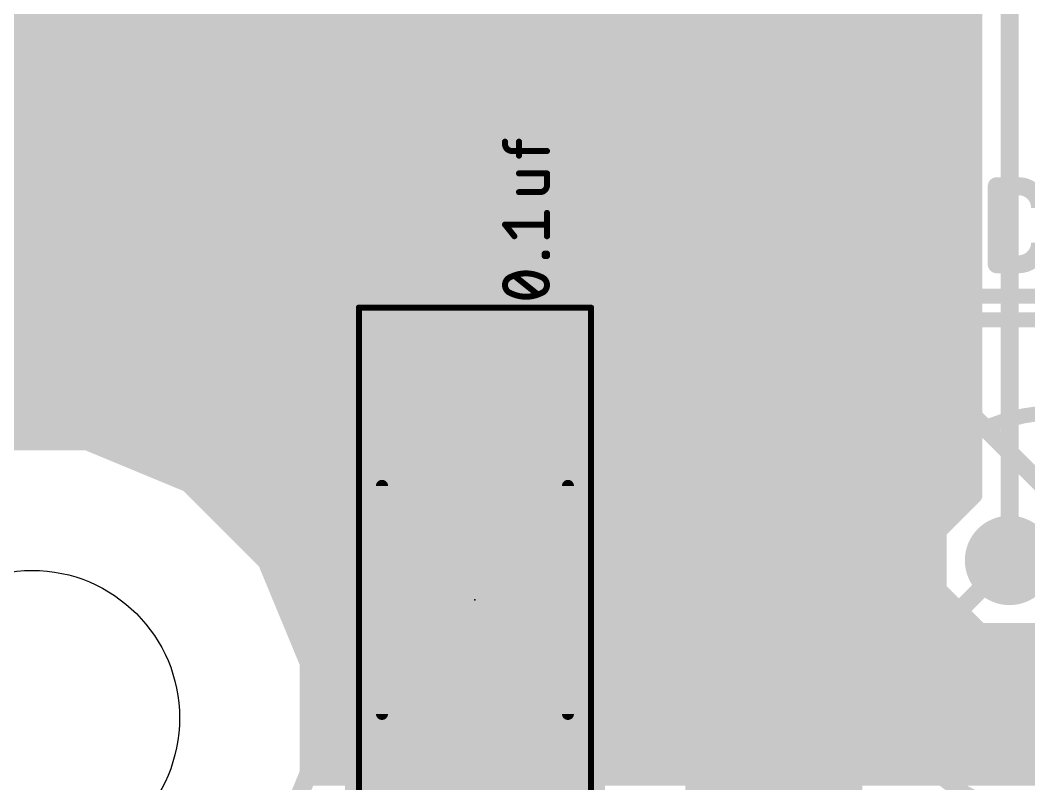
# Model space of a CAD drawing. Extents: x 0 to 29, y 0 to 29.2.
# Drawn here: x 15.4 to 23.94, y 3.44 to 9.91 of the extents above; entities that cross this region are included whole.
import ezdxf

# ---------------------------------------------------------------- set-up
doc = ezdxf.new("R2010")
doc.units = 0
for name, color, linetype in [('1', 12, 'CONTINUOUS'), ('16', 132, 'CONTINUOUS'), ('18', 110, 'CONTINUOUS'), ('20', 31, 'CONTINUOUS'), ('21', 253, 'CONTINUOUS'), ('23', 53, 'CONTINUOUS'), ('25', 253, 'CONTINUOUS'), ('27', 253, 'CONTINUOUS'), ('39', 12, 'CONTINUOUS'), ('51', 253, 'CONTINUOUS')]:
    doc.layers.add(name, color=color, linetype=linetype)

# ---------------------------------------------------------------- blocks, each defined once
blk = doc.blocks.new('RECT')
blk.add_solid([(-0.5, -0.5), (0.5, -0.5), (-0.5, 0.5), (0.5, 0.5)])
blk = doc.blocks.new('ROUNDV')
at = {"const_width": 0.5}
blk.add_lwpolyline([(0, -0.25, 1), (0, 0.25, 1), (0, -0.25)], format="xyb", dxfattribs=at)

msp = doc.modelspace()

# ---------------------------------------------------------------- linework, layer by layer
at = {"layer": '1', "const_width": 0.1524}
for points in [[(23.1648, 15.2139), (23.1648, 6.6795)], [(23.4696, 6.5532), (23.4696, 15.0876)], [(22.4028, 7.1628), (22.4028, 14.9352)], [(10.0584, 9.906), (23.1648, 9.906)], [(10.0584, 9.7536), (23.1648, 9.7536)], [(10.0584, 9.6012), (23.1648, 9.6012)], [(10.0584, 9.4488), (23.1648, 9.4488)], [(10.0584, 9.2964), (23.1648, 9.2964)], [(10.0584, 9.144), (23.1648, 9.144)], [(10.0584, 8.9916), (23.1648, 8.9916)], [(10.0584, 8.8392), (23.1648, 8.8392)], [(10.0584, 8.6868), (23.1648, 8.6868)], [(10.0584, 8.5344), (23.1648, 8.5344)], [(10.0584, 8.382), (23.1648, 8.382)], [(10.0584, 8.2296), (23.1648, 8.2296)], [(10.0584, 8.0772), (23.1648, 8.0772)], [(10.0584, 7.9248), (23.1648, 7.9248)], [(10.0584, 7.7724), (23.1648, 7.7724)], [(10.0584, 7.62), (23.1648, 7.62)], [(18.3065, 7.5302), (18.2225, 7.5077)], [(19.1738, 7.5302), (18.3065, 7.5302)], [(19.1738, 6.4762), (19.1738, 7.5302)], [(20.1935, 7.5302), (19.3262, 7.5302)], [(19.3262, 7.5302), (19.3262, 6.4762)], [(20.2775, 7.5077), (20.1935, 7.5302)], [(12.0969, 7.4676), (18.1531, 7.4676)], [(18.1472, 7.4642), (18.0858, 7.4027)], [(18.2225, 7.5077), (18.1472, 7.4642)], [(19.1738, 7.4676), (19.3262, 7.4676)], [(20.3527, 7.4642), (20.2775, 7.5077)], [(20.3469, 7.4676), (23.1648, 7.4676)], [(20.4142, 7.4027), (20.3527, 7.4642)], [(18.0858, 7.4027), (18.0423, 7.3275)], [(20.4577, 7.3275), (20.4142, 7.4027)], [(12.211, 7.3152), (18.039, 7.3152)], [(18.0423, 7.3275), (18.0198, 7.2435)], [(19.1738, 7.3152), (19.3262, 7.3152)], [(20.4802, 7.2435), (20.4577, 7.3275)], [(20.461, 7.3152), (23.1648, 7.3152)], [(20.9025, 7.2777), (20.8272, 7.2342)], [(20.9865, 7.3002), (20.9025, 7.2777)], [(21.7038, 7.3002), (20.9865, 7.3002)], [(21.7038, 6.5962), (21.7038, 7.3002)], [(22.5735, 7.3002), (21.8562, 7.3002)], [(21.8562, 7.3002), (21.8562, 6.5962)], [(22.6575, 7.2777), (22.5735, 7.3002)], [(22.7327, 7.2342), (22.6575, 7.2777)], [(18.0198, 7.2435), (18.0198, 6.4762)], [(20.4802, 6.4762), (20.4802, 7.2435)], [(20.8272, 7.2342), (20.7658, 7.1727)], [(22.7942, 7.1727), (22.7327, 7.2342)], [(12.2302, 7.1628), (18.0198, 7.1628)], [(19.1738, 7.1628), (19.3262, 7.1628)], [(20.4802, 7.1628), (20.76, 7.1628)], [(20.7223, 7.0975), (20.6998, 7.0135)], [(20.7658, 7.1727), (20.7223, 7.0975)], [(21.7038, 7.1628), (21.8562, 7.1628)], [(21.7932, 6.5532), (22.4028, 7.1628)], [(22.8377, 7.0975), (22.7942, 7.1727)], [(22.8, 7.1628), (23.1648, 7.1628)], [(22.8602, 7.0135), (22.8377, 7.0975)], [(12.2302, 7.0104), (18.0198, 7.0104)], [(19.1738, 7.0104), (19.3262, 7.0104)], [(20.4802, 7.0104), (20.6998, 7.0104)], [(20.6998, 7.0135), (20.6998, 6.5962)], [(21.7038, 7.0104), (21.8562, 7.0104)], [(22.8602, 6.5962), (22.8602, 7.0135)], [(22.8602, 7.0104), (23.1648, 7.0104)], [(12.2302, 6.858), (18.0198, 6.858)], [(19.1738, 6.858), (19.3262, 6.858)], [(20.4802, 6.858), (20.6998, 6.858)], [(21.7038, 6.858), (21.8562, 6.858)], [(22.8602, 6.858), (23.1648, 6.858)], [(12.2302, 6.7056), (18.0198, 6.7056)], [(18.8976, 6.7056), (14.3256, 6.7056)], [(16.5855, 6.7056), (14.3517, 6.7056)], [(18.6624, 4.6286), (16.5855, 6.7056)], [(19.2024, 6.4008), (18.8976, 6.7056)], [(19.1738, 6.7056), (19.3262, 6.7056)], [(20.4802, 6.7056), (20.6998, 6.7056)], [(21.7038, 6.7056), (21.8562, 6.7056)], [(22.8602, 6.7056), (23.1648, 6.7056)], [(23.1648, 6.6795), (22.8602, 6.3748)], [(20.6998, 6.5962), (21.7038, 6.5962)], [(21.8562, 6.5962), (21.7038, 6.5962)], [(21.7038, 6.5962), (21.7038, 6.4438)], [(21.8562, 6.4438), (21.8562, 6.5962)], [(21.8562, 6.5962), (22.8602, 6.5962)], [(16.7378, 6.5532), (18.0198, 6.5532)], [(19.1738, 6.5532), (19.3262, 6.5532)], [(20.4802, 6.5532), (21.7038, 6.5532)], [(23.4696, 6.5532), (20.574, 3.6576)], [(21.6408, 6.4008), (21.78, 6.52)], [(21.7932, 6.5532), (21.78, 6.52)], [(21.8562, 6.5532), (23.0386, 6.5532)], [(26.67, 3.3528), (23.4696, 6.5532)], [(18.0198, 6.4762), (19.1738, 6.4762)], [(19.1738, 6.4762), (19.1738, 6.3238)], [(19.3262, 6.4762), (19.1738, 6.4762)], [(19.3262, 6.3238), (19.3262, 6.4762)], [(19.3262, 6.4762), (20.4802, 6.4762)], [(21.7038, 6.4438), (20.6998, 6.4438)], [(20.6998, 6.4438), (20.6998, 6.0265)], [(21.7038, 5.7398), (21.7038, 6.4438)], [(21.7038, 6.4438), (21.8562, 6.4438)], [(22.8602, 6.4438), (21.8562, 6.4438)], [(21.8562, 6.4438), (21.8562, 5.7398)], [(22.8602, 6.3748), (22.8602, 6.4438)], [(16.4592, 6.4008), (14.478, 6.4008)], [(19.2024, 3.6576), (16.4592, 6.4008)], [(16.8902, 6.4008), (19.1738, 6.4008)], [(19.2024, 6.4008), (19.25, 6.4)], [(19.3548, 6.4008), (19.25, 6.4)], [(19.3262, 6.4008), (20.6998, 6.4008)], [(21.6408, 6.4008), (19.3548, 6.4008)], [(21.7038, 6.4008), (21.8562, 6.4008)], [(22.8602, 6.4008), (22.8862, 6.4008)], [(17.0426, 6.2484), (18.0198, 6.2484)], [(19.1738, 6.3238), (18.0198, 6.3238)], [(18.0198, 6.3238), (18.0198, 5.5565)], [(19.1738, 5.2698), (19.1738, 6.3238)], [(19.1738, 6.3238), (19.3262, 6.3238)], [(19.1738, 6.2484), (19.3262, 6.2484)], [(19.3262, 6.3238), (19.3262, 5.2698)], [(20.4802, 6.3238), (19.3262, 6.3238)], [(20.4802, 5.5565), (20.4802, 6.3238)], [(20.4802, 6.2484), (20.6998, 6.2484)], [(21.7038, 6.2484), (21.8562, 6.2484)], [(17.195, 6.096), (18.0198, 6.096)], [(19.1738, 6.096), (19.3262, 6.096)], [(20.4802, 6.096), (20.6998, 6.096)], [(21.7038, 6.096), (21.8562, 6.096)], [(20.6998, 6.0265), (20.7223, 5.9425)], [(17.3474, 5.9436), (18.0198, 5.9436)], [(19.1738, 5.9436), (19.3262, 5.9436)], [(20.4802, 5.9436), (20.722, 5.9436)], [(20.7223, 5.9425), (20.7658, 5.8673)], [(21.7038, 5.9436), (21.8562, 5.9436)], [(20.7658, 5.8673), (20.8272, 5.8058)], [(17.4998, 5.7912), (18.0198, 5.7912)], [(19.1738, 5.7912), (19.3262, 5.7912)], [(22.2252, 5.7398), (20.4477, 3.9624)], [(20.4802, 5.7912), (20.8525, 5.7912)], [(20.8272, 5.8058), (20.9025, 5.7623)], [(20.9025, 5.7623), (20.9865, 5.7398)], [(20.9865, 5.7398), (21.7038, 5.7398)], [(21.7038, 5.7912), (21.8562, 5.7912)], [(21.8562, 5.7398), (22.2252, 5.7398)], [(17.6522, 5.6388), (18.0198, 5.6388)], [(19.1738, 5.6388), (19.3262, 5.6388)], [(20.4802, 5.6388), (22.1242, 5.6388)], [(17.8046, 5.4864), (18.0386, 5.4864)], [(18.0198, 5.5565), (18.0423, 5.4725)], [(19.1738, 5.4864), (19.3262, 5.4864)], [(20.4577, 5.4725), (20.4802, 5.5565)], [(20.4614, 5.4864), (21.9718, 5.4864)], [(18.0423, 5.4725), (18.0858, 5.3973)], [(18.0858, 5.3973), (18.1472, 5.3358)], [(20.3527, 5.3358), (20.4142, 5.3973)], [(20.4142, 5.3973), (20.4577, 5.4725)], [(17.957, 5.334), (18.1503, 5.334)], [(18.1472, 5.3358), (18.2225, 5.2923)], [(19.1738, 5.334), (19.3262, 5.334)], [(20.2775, 5.2923), (20.3527, 5.3358)], [(20.3497, 5.334), (21.8194, 5.334)], [(23.7744, 5.334), (21.7932, 3.3528)], [(18.2225, 5.2923), (18.3065, 5.2698)], [(18.3065, 5.2698), (19.1738, 5.2698)], [(19.3262, 5.2698), (20.1935, 5.2698)], [(20.1935, 5.2698), (20.2775, 5.2923)], [(18.1094, 5.1816), (21.667, 5.1816)], [(18.2618, 5.0292), (21.5146, 5.0292)], [(18.4142, 4.8768), (21.3622, 4.8768)], [(18.5666, 4.7244), (21.2098, 4.7244)], [(20.2447, 4.6286), (18.6624, 4.6286)], [(20.3786, 4.4947), (20.2447, 4.6286)], [(20.3013, 4.572), (21.0574, 4.572)], [(20.3786, 3.9624), (20.3786, 4.4947)], [(20.3786, 4.4196), (20.905, 4.4196)], [(20.3786, 4.2672), (20.7526, 4.2672)], [(20.3786, 4.1148), (20.6002, 4.1148)], [(20.4477, 3.9624), (20.3786, 3.9624)], [(20.3786, 3.9624), (20.4478, 3.9624)], [(19.2024, 3.6576), (19.25, 3.6)], [(19.3548, 3.6576), (19.25, 3.6)], [(20.574, 3.6576), (19.3548, 3.6576)]]:
    msp.add_lwpolyline(points, dxfattribs=at)
at = {"layer": '1', "const_width": 0.0762}
for points in [[(23.1648, 9.8679, 1), (23.1648, 9.9441)], [(23.1648, 9.7155, 1), (23.1648, 9.7917)], [(23.1648, 9.5631, 1), (23.1648, 9.6393)], [(23.1648, 9.4107, 1), (23.1648, 9.4869)], [(23.1648, 9.2583, 1), (23.1648, 9.3345)], [(23.1648, 9.1059, 1), (23.1648, 9.1821)], [(23.1648, 8.9535, 1), (23.1648, 9.0297)], [(23.1648, 8.8011, 1), (23.1648, 8.8773)], [(23.1648, 8.6487, 1), (23.1648, 8.7249)], [(23.1648, 8.4963, 1), (23.1648, 8.5725)], [(23.1648, 8.3439, 1), (23.1648, 8.4201)], [(23.1648, 8.1915, 1), (23.1648, 8.2677)], [(23.1648, 8.0391, 1), (23.1648, 8.1153)], [(23.1648, 7.8867, 1), (23.1648, 7.9629)], [(23.1648, 7.7343, 1), (23.1648, 7.8105)], [(23.1648, 7.5819, 1), (23.1648, 7.6581)], [(18.3065, 7.5683, 1), (18.3065, 7.4921)], [(18.3164, 7.4934, 1), (18.2967, 7.567)], [(19.2119, 7.5302, 1), (19.1357, 7.5302)], [(19.1738, 7.4921, 1), (19.1738, 7.5683)], [(19.3262, 7.5683, 1), (19.3262, 7.4921)], [(19.3643, 7.5302, 1), (19.2881, 7.5302)], [(20.2033, 7.567, 1), (20.1836, 7.4934)], [(20.1935, 7.4921, 1), (20.1935, 7.5683)], [(18.1282, 7.4972, 1), (18.1663, 7.4312)], [(18.1742, 7.4373, 1), (18.1203, 7.4912)], [(18.1531, 7.4295, 1), (18.1531, 7.5057)], [(18.2127, 7.5445, 1), (18.2324, 7.4709)], [(18.2416, 7.4747, 1), (18.2035, 7.5407)], [(19.1738, 7.5057, 1), (19.1738, 7.4295)], [(19.3262, 7.4295, 1), (19.3262, 7.5057)], [(20.2965, 7.5407, 1), (20.2584, 7.4747)], [(20.2676, 7.4709, 1), (20.2873, 7.5445)], [(20.3469, 7.5057, 1), (20.3469, 7.4295)], [(20.3797, 7.4912, 1), (20.3258, 7.4373)], [(20.3337, 7.4312, 1), (20.3718, 7.4972)], [(23.1648, 7.4295, 1), (23.1648, 7.5057)], [(18.0588, 7.4297, 1), (18.1127, 7.3758)], [(18.1188, 7.3837, 1), (18.0528, 7.4218)], [(20.4472, 7.4218, 1), (20.3812, 7.3837)], [(20.3873, 7.3758, 1), (20.4412, 7.4297)], [(18.0093, 7.3465, 1), (18.0753, 7.3084)], [(18.0791, 7.3176, 1), (18.0055, 7.3373)], [(18.039, 7.2771, 1), (18.039, 7.3533)], [(19.1738, 7.3533, 1), (19.1738, 7.2771)], [(19.3262, 7.2771, 1), (19.3262, 7.3533)], [(20.4945, 7.3373, 1), (20.4209, 7.3176)], [(20.461, 7.3533, 1), (20.461, 7.2771)], [(20.4247, 7.3084, 1), (20.4907, 7.3465)], [(20.8927, 7.3145, 1), (20.9124, 7.2409)], [(20.9216, 7.2447, 1), (20.8835, 7.3107)], [(20.9865, 7.3383, 1), (20.9865, 7.2621)], [(20.9964, 7.2634, 1), (20.9767, 7.337)], [(21.7419, 7.3002, 1), (21.6657, 7.3002)], [(21.7038, 7.2621, 1), (21.7038, 7.3383)], [(21.8562, 7.3383, 1), (21.8562, 7.2621)], [(21.8943, 7.3002, 1), (21.8181, 7.3002)], [(22.5833, 7.337, 1), (22.5636, 7.2634)], [(22.5735, 7.2621, 1), (22.5735, 7.3383)], [(22.6765, 7.3107, 1), (22.6384, 7.2447)], [(22.6476, 7.2409, 1), (22.6673, 7.3145)], [(23.1648, 7.2771, 1), (23.1648, 7.3533)], [(18.0579, 7.2435, 1), (17.9817, 7.2435)], [(17.983, 7.2533, 1), (18.0566, 7.2336)], [(20.5183, 7.2435, 1), (20.4421, 7.2435)], [(20.4434, 7.2336, 1), (20.517, 7.2533)], [(20.8082, 7.2672, 1), (20.8463, 7.2012)], [(20.8542, 7.2073, 1), (20.8003, 7.2612)], [(22.7597, 7.2612, 1), (22.7058, 7.2073)], [(22.7137, 7.2012, 1), (22.7518, 7.2672)], [(18.0198, 7.1247, 1), (18.0198, 7.2009)], [(19.1738, 7.2009, 1), (19.1738, 7.1247)], [(19.3262, 7.1247, 1), (19.3262, 7.2009)], [(20.4802, 7.2009, 1), (20.4802, 7.1247)], [(20.7591, 7.0876, 1), (20.6855, 7.1073)], [(20.7388, 7.1997, 1), (20.7927, 7.1458)], [(20.7988, 7.1537, 1), (20.7328, 7.1918)], [(20.76, 7.1247, 1), (20.76, 7.2009)], [(21.7038, 7.2009, 1), (21.7038, 7.1247)], [(21.8562, 7.1247, 1), (21.8562, 7.2009)], [(22.3647, 7.1628, 1), (22.4409, 7.1628)], [(22.4297, 7.1359, 1), (22.3759, 7.1897)], [(22.8272, 7.1918, 1), (22.7612, 7.1537)], [(22.8, 7.2009, 1), (22.8, 7.1247)], [(22.7673, 7.1458, 1), (22.8212, 7.1997)], [(22.8745, 7.1073, 1), (22.8009, 7.0876)], [(23.1648, 7.1247, 1), (23.1648, 7.2009)], [(18.0198, 6.9723, 1), (18.0198, 7.0485)], [(19.1738, 7.0485, 1), (19.1738, 6.9723)], [(19.3262, 6.9723, 1), (19.3262, 7.0485)], [(20.4802, 7.0485, 1), (20.4802, 6.9723)], [(20.7379, 7.0135, 1), (20.6617, 7.0135)], [(20.6893, 7.1165, 1), (20.7553, 7.0784)], [(20.6998, 6.9723, 1), (20.6998, 7.0485)], [(21.7038, 7.0485, 1), (21.7038, 6.9723)], [(21.8562, 6.9723, 1), (21.8562, 7.0485)], [(22.8047, 7.0784, 1), (22.8707, 7.1165)], [(22.8983, 7.0135, 1), (22.8221, 7.0135)], [(22.8602, 7.0485, 1), (22.8602, 6.9723)], [(23.1648, 6.9723, 1), (23.1648, 7.0485)], [(20.663, 7.0233, 1), (20.7366, 7.0036)], [(22.8234, 7.0036, 1), (22.897, 7.0233)], [(18.0198, 6.8199, 1), (18.0198, 6.8961)], [(19.1738, 6.8961, 1), (19.1738, 6.8199)], [(19.3262, 6.8199, 1), (19.3262, 6.8961)], [(20.4802, 6.8961, 1), (20.4802, 6.8199)], [(20.6998, 6.8199, 1), (20.6998, 6.8961)], [(21.7038, 6.8961, 1), (21.7038, 6.8199)], [(21.8562, 6.8199, 1), (21.8562, 6.8961)], [(22.8602, 6.8961, 1), (22.8602, 6.8199)], [(23.1648, 6.8199, 1), (23.1648, 6.8961)], [(16.6124, 6.7325, 1), (16.5585, 6.6787)], [(16.5855, 6.6675, 1), (16.5855, 6.7437)], [(18.0198, 6.6675, 1), (18.0198, 6.7437)], [(18.9245, 6.7325, 1), (18.8707, 6.6787)], [(18.8976, 6.6675, 1), (18.8976, 6.7437)], [(19.1738, 6.7437, 1), (19.1738, 6.6675)], [(19.3262, 6.6675, 1), (19.3262, 6.7437)], [(20.4802, 6.7437, 1), (20.4802, 6.6675)], [(20.6998, 6.6675, 1), (20.6998, 6.7437)], [(21.7038, 6.7437, 1), (21.7038, 6.6675)], [(21.8562, 6.6675, 1), (21.8562, 6.7437)], [(22.8602, 6.7437, 1), (22.8602, 6.6675)], [(23.1917, 6.6525, 1), (23.1379, 6.7064)], [(23.1648, 6.6675, 1), (23.1648, 6.7437)], [(20.6998, 6.6343, 1), (20.6998, 6.5581)], [(21.7038, 6.6343, 1), (21.7038, 6.5581)], [(21.7419, 6.5962, 1), (21.6657, 6.5962)], [(21.7038, 6.5581, 1), (21.7038, 6.6343)], [(21.8943, 6.5962, 1), (21.8181, 6.5962)], [(21.8562, 6.6343, 1), (21.8562, 6.5581)], [(21.8562, 6.5581, 1), (21.8562, 6.6343)], [(22.8602, 6.5581, 1), (22.8602, 6.6343)], [(23.1267, 6.6795, 1), (23.2029, 6.6795)], [(16.7378, 6.5913, 1), (16.7378, 6.5151)], [(18.0198, 6.5151, 1), (18.0198, 6.5913)], [(19.1738, 6.5913, 1), (19.1738, 6.5151)], [(19.3262, 6.5151, 1), (19.3262, 6.5913)], [(20.4802, 6.5913, 1), (20.4802, 6.5151)], [(20.6617, 6.5962, 1), (20.7379, 6.5962)], [(21.6657, 6.5962, 1), (21.7419, 6.5962)], [(21.7038, 6.5151, 1), (21.7038, 6.5913)], [(21.7663, 6.5801, 1), (21.8201, 6.5263)], [(21.8048, 6.4911, 1), (21.7552, 6.5489)], [(21.8286, 6.5391, 1), (21.7578, 6.5673)], [(21.8181, 6.5962, 1), (21.8943, 6.5962)], [(21.8562, 6.5913, 1), (21.8562, 6.5151)], [(22.8221, 6.5962, 1), (22.8983, 6.5962)], [(23.0386, 6.5151, 1), (23.0386, 6.5913)], [(23.4315, 6.5532, 1), (23.5077, 6.5532)], [(23.4965, 6.5801, 1), (23.4427, 6.5263)], [(23.4965, 6.5263, 1), (23.4427, 6.5801)], [(18.0198, 6.5143, 1), (18.0198, 6.4381)], [(17.9817, 6.4762, 1), (18.0579, 6.4762)], [(19.2119, 6.4762, 1), (19.1357, 6.4762)], [(19.1738, 6.5143, 1), (19.1738, 6.4381)], [(19.1357, 6.4762, 1), (19.2119, 6.4762)], [(19.1738, 6.4381, 1), (19.1738, 6.5143)], [(19.3643, 6.4762, 1), (19.2881, 6.4762)], [(19.3262, 6.5143, 1), (19.3262, 6.4381)], [(19.2881, 6.4762, 1), (19.3643, 6.4762)], [(19.3262, 6.4381, 1), (19.3262, 6.5143)], [(20.4421, 6.4762, 1), (20.5183, 6.4762)], [(20.4802, 6.4381, 1), (20.4802, 6.5143)], [(20.6998, 6.4819, 1), (20.6998, 6.4057)], [(20.7379, 6.4438, 1), (20.6617, 6.4438)], [(21.7419, 6.4438, 1), (21.6657, 6.4438)], [(21.7038, 6.4819, 1), (21.7038, 6.4057)], [(21.7038, 6.4057, 1), (21.7038, 6.4819)], [(21.7446, 6.5341, 1), (21.8154, 6.5059)], [(21.8562, 6.4819, 1), (21.8562, 6.4057)], [(21.8943, 6.4438, 1), (21.8181, 6.4438)], [(21.8562, 6.4057, 1), (21.8562, 6.4819)], [(22.8983, 6.4438, 1), (22.8221, 6.4438)], [(22.8602, 6.4057, 1), (22.8602, 6.4819)], [(16.4861, 6.4277, 1), (16.4323, 6.3739)], [(16.4592, 6.3627, 1), (16.4592, 6.4389)], [(16.8902, 6.4389, 1), (16.8902, 6.3627)], [(19.203, 6.4389, 1), (19.2018, 6.3627)], [(19.1738, 6.3627, 1), (19.1738, 6.4389)], [(19.1755, 6.3739, 1), (19.2293, 6.4277)], [(19.2497, 6.4381, 1), (19.2503, 6.3619)], [(19.2494, 6.3619, 1), (19.2506, 6.4381)], [(19.3262, 6.4389, 1), (19.3262, 6.3627)], [(19.3548, 6.4389, 1), (19.3548, 6.3627)], [(19.3551, 6.3627, 1), (19.3545, 6.4389)], [(20.6998, 6.3627, 1), (20.6998, 6.4389)], [(21.616, 6.4297, 1), (21.6656, 6.3719)], [(21.6408, 6.3627, 1), (21.6408, 6.4389)], [(21.6657, 6.4438, 1), (21.7419, 6.4438)], [(21.7038, 6.4389, 1), (21.7038, 6.3627)], [(21.8181, 6.4438, 1), (21.8943, 6.4438)], [(21.8562, 6.3627, 1), (21.8562, 6.4389)], [(22.8602, 6.4389, 1), (22.8602, 6.3627)], [(22.8333, 6.4018, 1), (22.8871, 6.3479)], [(22.8221, 6.3748, 1), (22.8983, 6.3748)], [(22.8862, 6.3627, 1), (22.8862, 6.4389)], [(17.0426, 6.2865, 1), (17.0426, 6.2103)], [(18.0198, 6.3619, 1), (18.0198, 6.2857)], [(18.0579, 6.3238, 1), (17.9817, 6.3238)], [(18.0198, 6.2103, 1), (18.0198, 6.2865)], [(19.2119, 6.3238, 1), (19.1357, 6.3238)], [(19.1738, 6.3619, 1), (19.1738, 6.2857)], [(19.1357, 6.3238, 1), (19.2119, 6.3238)], [(19.1738, 6.2865, 1), (19.1738, 6.2103)], [(19.1738, 6.2857, 1), (19.1738, 6.3619)], [(19.3643, 6.3238, 1), (19.2881, 6.3238)], [(19.3262, 6.3619, 1), (19.3262, 6.2857)], [(19.2881, 6.3238, 1), (19.3643, 6.3238)], [(19.3262, 6.2857, 1), (19.3262, 6.3619)], [(19.3262, 6.2103, 1), (19.3262, 6.2865)], [(20.5183, 6.3238, 1), (20.4421, 6.3238)], [(20.4802, 6.2865, 1), (20.4802, 6.2103)], [(20.4802, 6.2857, 1), (20.4802, 6.3619)], [(20.6998, 6.2103, 1), (20.6998, 6.2865)], [(21.7038, 6.2865, 1), (21.7038, 6.2103)], [(21.8562, 6.2103, 1), (21.8562, 6.2865)], [(17.195, 6.1341, 1), (17.195, 6.0579)], [(18.0198, 6.0579, 1), (18.0198, 6.1341)], [(19.1738, 6.1341, 1), (19.1738, 6.0579)], [(19.3262, 6.0579, 1), (19.3262, 6.1341)], [(20.4802, 6.1341, 1), (20.4802, 6.0579)], [(20.6998, 6.0579, 1), (20.6998, 6.1341)], [(21.7038, 6.1341, 1), (21.7038, 6.0579)], [(21.8562, 6.0579, 1), (21.8562, 6.1341)], [(20.7366, 6.0364, 1), (20.663, 6.0167)], [(20.6617, 6.0265, 1), (20.7379, 6.0265)], [(17.3474, 5.9817, 1), (17.3474, 5.9055)], [(18.0198, 5.9055, 1), (18.0198, 5.9817)], [(19.1738, 5.9817, 1), (19.1738, 5.9055)], [(19.3262, 5.9055, 1), (19.3262, 5.9817)], [(20.4802, 5.9817, 1), (20.4802, 5.9055)], [(20.7553, 5.9616, 1), (20.6893, 5.9235)], [(20.6855, 5.9327, 1), (20.7591, 5.9524)], [(20.722, 5.9055, 1), (20.722, 5.9817)], [(21.7038, 5.9817, 1), (21.7038, 5.9055)], [(21.8562, 5.9055, 1), (21.8562, 5.9817)], [(20.7927, 5.8942, 1), (20.7388, 5.8403)], [(20.7328, 5.8482, 1), (20.7988, 5.8863)], [(17.4998, 5.8293, 1), (17.4998, 5.7531)], [(18.0198, 5.7531, 1), (18.0198, 5.8293)], [(19.1738, 5.8293, 1), (19.1738, 5.7531)], [(19.3262, 5.7531, 1), (19.3262, 5.8293)], [(20.4802, 5.8293, 1), (20.4802, 5.7531)], [(20.8463, 5.8388, 1), (20.8082, 5.7728)], [(20.8003, 5.7788, 1), (20.8542, 5.8327)], [(20.8525, 5.7531, 1), (20.8525, 5.8293)], [(20.9124, 5.7991, 1), (20.8927, 5.7255)], [(20.8835, 5.7293, 1), (20.9216, 5.7953)], [(20.9865, 5.7779, 1), (20.9865, 5.7017)], [(20.9767, 5.703, 1), (20.9964, 5.7766)], [(21.7038, 5.8293, 1), (21.7038, 5.7531)], [(21.7038, 5.7017, 1), (21.7038, 5.7779)], [(21.8562, 5.7779, 1), (21.8562, 5.7017)], [(21.8562, 5.7531, 1), (21.8562, 5.8293)], [(22.2521, 5.7129, 1), (22.1982, 5.7667)], [(22.2252, 5.7017, 1), (22.2252, 5.7779)], [(21.6657, 5.7398, 1), (21.7419, 5.7398)], [(21.8181, 5.7398, 1), (21.8943, 5.7398)], [(17.6522, 5.6769, 1), (17.6522, 5.6007)], [(18.0198, 5.6007, 1), (18.0198, 5.6769)], [(19.1738, 5.6769, 1), (19.1738, 5.6007)], [(19.3262, 5.6007, 1), (19.3262, 5.6769)], [(20.4802, 5.6769, 1), (20.4802, 5.6007)], [(22.1242, 5.6007, 1), (22.1242, 5.6769)], [(17.8046, 5.5245, 1), (17.8046, 5.4483)], [(18.0566, 5.5664, 1), (17.983, 5.5467)], [(17.9817, 5.5565, 1), (18.0579, 5.5565)], [(18.0386, 5.4483, 1), (18.0386, 5.5245)], [(19.1738, 5.5245, 1), (19.1738, 5.4483)], [(19.3262, 5.4483, 1), (19.3262, 5.5245)], [(20.4614, 5.5245, 1), (20.4614, 5.4483)], [(20.4421, 5.5565, 1), (20.5183, 5.5565)], [(20.517, 5.5467, 1), (20.4434, 5.5664)], [(21.9718, 5.4483, 1), (21.9718, 5.5245)], [(18.0753, 5.4916, 1), (18.0093, 5.4535)], [(18.0055, 5.4627, 1), (18.0791, 5.4824)], [(18.1127, 5.4242, 1), (18.0588, 5.3703)], [(20.4412, 5.3703, 1), (20.3873, 5.4242)], [(20.4209, 5.4824, 1), (20.4945, 5.4627)], [(20.4907, 5.4535, 1), (20.4247, 5.4916)], [(17.957, 5.3721, 1), (17.957, 5.2959)], [(18.0528, 5.3782, 1), (18.1188, 5.4163)], [(18.1663, 5.3688, 1), (18.1282, 5.3028)], [(18.1203, 5.3088, 1), (18.1742, 5.3627)], [(18.1503, 5.2959, 1), (18.1503, 5.3721)], [(19.1738, 5.3721, 1), (19.1738, 5.2959)], [(19.3262, 5.2959, 1), (19.3262, 5.3721)], [(20.3497, 5.3721, 1), (20.3497, 5.2959)], [(20.3258, 5.3627, 1), (20.3797, 5.3088)], [(20.3718, 5.3028, 1), (20.3337, 5.3688)], [(20.3812, 5.4163, 1), (20.4472, 5.3782)], [(21.8194, 5.2959, 1), (21.8194, 5.3721)], [(23.8013, 5.3071, 1), (23.7475, 5.3609)], [(18.2324, 5.3291, 1), (18.2127, 5.2555)], [(18.2035, 5.2593, 1), (18.2416, 5.3253)], [(18.3065, 5.3079, 1), (18.3065, 5.2317)], [(18.2967, 5.233, 1), (18.3164, 5.3066)], [(19.1357, 5.2698, 1), (19.2119, 5.2698)], [(19.1738, 5.2317, 1), (19.1738, 5.3079)], [(19.3262, 5.3079, 1), (19.3262, 5.2317)], [(19.2881, 5.2698, 1), (19.3643, 5.2698)], [(20.1836, 5.3066, 1), (20.2033, 5.233)], [(20.1935, 5.2317, 1), (20.1935, 5.3079)], [(20.2584, 5.3253, 1), (20.2965, 5.2593)], [(20.2873, 5.2555, 1), (20.2676, 5.3291)], [(18.1094, 5.2197, 1), (18.1094, 5.1435)], [(21.667, 5.1435, 1), (21.667, 5.2197)], [(18.2618, 5.0673, 1), (18.2618, 4.9911)], [(21.5146, 4.9911, 1), (21.5146, 5.0673)], [(18.4142, 4.9149, 1), (18.4142, 4.8387)], [(21.3622, 4.8387, 1), (21.3622, 4.9149)], [(18.5666, 4.7625, 1), (18.5666, 4.6863)], [(21.2098, 4.6863, 1), (21.2098, 4.7625)], [(18.6624, 4.6667, 1), (18.6624, 4.5905)], [(20.2716, 4.6555, 1), (20.2177, 4.6017)], [(20.2447, 4.5905, 1), (20.2447, 4.6667)], [(18.6355, 4.6017, 1), (18.6894, 4.6555)], [(20.3013, 4.6101, 1), (20.3013, 4.5339)], [(21.0574, 4.5339, 1), (21.0574, 4.6101)], [(20.4167, 4.4947, 1), (20.3405, 4.4947)], [(20.3517, 4.4677, 1), (20.4055, 4.5216)], [(20.3786, 4.4577, 1), (20.3786, 4.3815)], [(20.905, 4.3815, 1), (20.905, 4.4577)], [(20.3786, 4.3053, 1), (20.3786, 4.2291)], [(20.7526, 4.2291, 1), (20.7526, 4.3053)], [(20.3786, 4.1529, 1), (20.3786, 4.0767)], [(20.6002, 4.0767, 1), (20.6002, 4.1529)], [(20.3786, 4.0005, 1), (20.3786, 3.9243)], [(20.3786, 4.0005, 1), (20.3786, 3.9243)], [(20.4208, 3.9893, 1), (20.4747, 3.9355)], [(20.4477, 3.9243, 1), (20.4477, 4.0005)], [(20.4478, 3.9243, 1), (20.4478, 4.0005)], [(20.3405, 3.9624, 1), (20.4167, 3.9624)], [(19.2318, 3.6819, 1), (19.173, 3.6333)], [(19.1755, 3.6307, 1), (19.2293, 3.6845)], [(19.2316, 3.6334, 1), (19.2684, 3.5666)], [(19.3548, 3.6957, 1), (19.3548, 3.6195)], [(19.3732, 3.6242, 1), (19.3364, 3.691)], [(20.5471, 3.6845, 1), (20.6009, 3.6307)], [(20.574, 3.6195, 1), (20.574, 3.6957)], [(19.2206, 3.5757, 1), (19.2794, 3.6243)]]:
    msp.add_lwpolyline(points, format="xyb", dxfattribs=at)
at = {"layer": '16', "const_width": 0.1524}
for points in [[(23.4696, 12.0135), (23.4696, 5.8873)], [(23.7744, 11.8872), (23.7744, 5.334)], [(1.0922, 9.906), (23.4696, 9.906)], [(1.0922, 9.7536), (23.4696, 9.7536)], [(1.0922, 9.6012), (23.4696, 9.6012)], [(1.0922, 9.4488), (23.4696, 9.4488)], [(1.0922, 9.2964), (23.4696, 9.2964)], [(1.0922, 9.144), (23.4696, 9.144)], [(1.0922, 8.9916), (23.4696, 8.9916)], [(1.0922, 8.8392), (23.4696, 8.8392)], [(1.0922, 8.6868), (23.4696, 8.6868)], [(1.0922, 8.5344), (23.4696, 8.5344)], [(1.0922, 8.382), (23.4696, 8.382)], [(1.0922, 8.2296), (23.4696, 8.2296)], [(1.0922, 8.0772), (23.4696, 8.0772)], [(1.0922, 7.9248), (23.4696, 7.9248)], [(1.0922, 7.7724), (23.4696, 7.7724)], [(1.0922, 7.62), (23.4696, 7.62)], [(1.0922, 7.4676), (23.4696, 7.4676)], [(1.0922, 7.3152), (23.4696, 7.3152)], [(1.0922, 7.1628), (23.4696, 7.1628)], [(1.0922, 7.0104), (23.4696, 7.0104)], [(1.0922, 6.858), (23.4696, 6.858)], [(1.0922, 6.7056), (23.4696, 6.7056)], [(1.0922, 6.5532), (23.4696, 6.5532)], [(1.0922, 6.4008), (23.4696, 6.4008)], [(15.9659, 6.3422), (15.0341, 6.3422)], [(16.8267, 5.9856), (15.9659, 6.3422)], [(16.1923, 6.2484), (23.4696, 6.2484)], [(16.5603, 6.096), (23.4696, 6.096)], [(17.4856, 5.3267), (16.8267, 5.9856)], [(16.8688, 5.9436), (23.4696, 5.9436)], [(23.4696, 5.8873), (23.1676, 5.5853)], [(17.0212, 5.7912), (23.3735, 5.7912)], [(17.1736, 5.6388), (23.2211, 5.6388)], [(23.1676, 5.5853), (23.1676, 5.0827)], [(17.326, 5.4864), (23.1676, 5.4864)], [(17.4784, 5.334), (23.1676, 5.334)], [(17.8422, 4.4659), (17.4856, 5.3267)], [(17.5457, 5.1816), (23.1676, 5.1816)], [(23.1676, 5.0827), (23.5231, 4.7272)], [(17.6089, 5.0292), (23.2211, 5.0292)], [(17.672, 4.8768), (23.3735, 4.8768)], [(17.7351, 4.7244), (27.9078, 4.7244)], [(23.5231, 4.7272), (24.0257, 4.7272)], [(17.7982, 4.572), (27.9078, 4.572)], [(17.8422, 3.5341), (17.8422, 4.4659)], [(17.8422, 4.4196), (27.9078, 4.4196)], [(17.8422, 4.2672), (27.9078, 4.2672)], [(17.8422, 4.1148), (27.9078, 4.1148)], [(17.8422, 3.9624), (27.9078, 3.9624)], [(17.8422, 3.81), (27.9078, 3.81)], [(17.8422, 3.6576), (27.9078, 3.6576)], [(17.4856, 2.6733), (17.8422, 3.5341)], [(17.8302, 3.5052), (27.9078, 3.5052)]]:
    msp.add_lwpolyline(points, dxfattribs=at)
at = {"layer": '16', "const_width": 0.0762}
for points in [[(23.4696, 9.8679, 1), (23.4696, 9.9441)], [(23.4696, 9.7155, 1), (23.4696, 9.7917)], [(23.4696, 9.5631, 1), (23.4696, 9.6393)], [(23.4696, 9.4107, 1), (23.4696, 9.4869)], [(23.4696, 9.2583, 1), (23.4696, 9.3345)], [(23.4696, 9.1059, 1), (23.4696, 9.1821)], [(23.4696, 8.9535, 1), (23.4696, 9.0297)], [(23.4696, 8.8011, 1), (23.4696, 8.8773)], [(23.4696, 8.6487, 1), (23.4696, 8.7249)], [(23.4696, 8.4963, 1), (23.4696, 8.5725)], [(23.4696, 8.3439, 1), (23.4696, 8.4201)], [(23.4696, 8.1915, 1), (23.4696, 8.2677)], [(23.4696, 8.0391, 1), (23.4696, 8.1153)], [(23.4696, 7.8867, 1), (23.4696, 7.9629)], [(23.4696, 7.7343, 1), (23.4696, 7.8105)], [(23.4696, 7.5819, 1), (23.4696, 7.6581)], [(23.4696, 7.4295, 1), (23.4696, 7.5057)], [(23.4696, 7.2771, 1), (23.4696, 7.3533)], [(23.4696, 7.1247, 1), (23.4696, 7.2009)], [(23.4696, 6.9723, 1), (23.4696, 7.0485)], [(23.4696, 6.8199, 1), (23.4696, 6.8961)], [(23.4696, 6.6675, 1), (23.4696, 6.7437)], [(23.4696, 6.5151, 1), (23.4696, 6.5913)], [(15.9805, 6.3774, 1), (15.9513, 6.307)], [(15.9659, 6.3041, 1), (15.9659, 6.3803)], [(23.4696, 6.3627, 1), (23.4696, 6.4389)], [(16.1923, 6.2865, 1), (16.1923, 6.2103)], [(23.4696, 6.2103, 1), (23.4696, 6.2865)], [(16.5603, 6.1341, 1), (16.5603, 6.0579)], [(23.4696, 6.0579, 1), (23.4696, 6.1341)], [(16.8537, 6.0126, 1), (16.7998, 5.9587)], [(16.8122, 5.9504, 1), (16.8413, 6.0208)], [(16.8688, 5.9817, 1), (16.8688, 5.9055)], [(23.4696, 5.9055, 1), (23.4696, 5.9817)], [(23.4315, 5.8873, 1), (23.5077, 5.8873)], [(23.4965, 5.8604, 1), (23.4427, 5.9143)], [(17.0212, 5.8293, 1), (17.0212, 5.7531)], [(23.3735, 5.7531, 1), (23.3735, 5.8293)], [(17.1736, 5.6769, 1), (17.1736, 5.6007)], [(23.2057, 5.5853, 1), (23.1295, 5.5853)], [(23.1407, 5.6123, 1), (23.1945, 5.5584)], [(23.2211, 5.6007, 1), (23.2211, 5.6769)], [(17.326, 5.5245, 1), (17.326, 5.4483)], [(23.1676, 5.4483, 1), (23.1676, 5.5245)], [(17.4784, 5.3721, 1), (17.4784, 5.2959)], [(17.5208, 5.3413, 1), (17.4504, 5.3122)], [(17.4587, 5.2998, 1), (17.5126, 5.3537)], [(23.1676, 5.2959, 1), (23.1676, 5.3721)], [(23.7363, 5.334, 1), (23.8125, 5.334)], [(17.5457, 5.2197, 1), (17.5457, 5.1435)], [(23.1676, 5.1435, 1), (23.1676, 5.2197)], [(23.1945, 5.1096, 1), (23.1407, 5.0557)], [(17.6089, 5.0673, 1), (17.6089, 4.9911)], [(23.1295, 5.0827, 1), (23.2057, 5.0827)], [(23.2211, 4.9911, 1), (23.2211, 5.0673)], [(17.672, 4.9149, 1), (17.672, 4.8387)], [(23.3735, 4.8387, 1), (23.3735, 4.9149)], [(17.7351, 4.7625, 1), (17.7351, 4.6863)], [(23.5231, 4.7653, 1), (23.5231, 4.6891)], [(23.4961, 4.7003, 1), (23.55, 4.7541)], [(17.7982, 4.6101, 1), (17.7982, 4.5339)], [(17.8803, 4.4659, 1), (17.8041, 4.4659)], [(17.8422, 4.4577, 1), (17.8422, 4.3815)], [(17.807, 4.4513, 1), (17.8774, 4.4805)], [(17.8422, 4.3053, 1), (17.8422, 4.2291)], [(17.8422, 4.1529, 1), (17.8422, 4.0767)], [(17.8422, 4.0005, 1), (17.8422, 3.9243)], [(17.8422, 3.8481, 1), (17.8422, 3.7719)], [(17.8422, 3.6957, 1), (17.8422, 3.6195)], [(17.8774, 3.5195, 1), (17.807, 3.5487)], [(17.8302, 3.5433, 1), (17.8302, 3.4671)], [(17.8041, 3.5341, 1), (17.8803, 3.5341)]]:
    msp.add_lwpolyline(points, format="xyb", dxfattribs=at)
at = {"layer": '20'}
msp.add_circle((15.5, 4), 1.25, dxfattribs=at)
at = {"layer": '21'}
for points, const_width in [([(21.525, 7.575), (21.525, 6.394)], 0.127), ([(22.787, 7.575), (21.525, 7.575)], 0.127), ([(21.53, 6.47), (21.53, 7.57)], 0.127), ([(21.53, 7.57), (26.93, 7.57)], 0.127), ([(21.606, 6.394), (22.787, 7.575)], 0.127), ([(21.525, 7.493), (22.705, 7.493)], 0.127), ([(18.25, 2.6), (18.25, 7.4)], 0.2032), ([(18.25, 7.4), (20.25, 7.4)], 0.2032), ([(20.25, 7.4), (20.25, 2.6)], 0.2032), ([(21.525, 7.366), (22.578, 7.366)], 0.127), ([(21.73, 6.47), (21.73, 7.37)], 0.127), ([(21.73, 7.37), (22.63, 7.37)], 0.127), ([(21.73, 6.47), (22.63, 7.37)], 0.127), ([(22.63, 7.37), (26.73, 7.37)], 0.127), ([(21.525, 7.239), (22.451, 7.239)], 0.127), ([(21.525, 7.112), (22.324, 7.112)], 0.127), ([(21.525, 6.985), (22.197, 6.985)], 0.127), ([(21.525, 6.858), (22.07, 6.858)], 0.127), ([(21.525, 6.731), (21.943, 6.731)], 0.127), ([(21.525, 6.604), (21.816, 6.604)], 0.127), ([(21.525, 6.477), (21.689, 6.477)], 0.127), ([(21.73, 2.37), (21.73, 6.47)], 0.127), ([(21.525, 6.394), (21.606, 6.394)], 0.127)]:
    msp.add_lwpolyline(points, dxfattribs=dict(at, const_width=const_width))
for points, const_width in [([(21.525, 7.6067, 1), (21.525, 7.5433)], 0.0635), ([(21.5568, 7.575, 1), (21.4933, 7.575)], 0.0635), ([(21.53, 7.6018, 1), (21.53, 7.5383)], 0.0635), ([(21.5617, 7.57, 1), (21.4983, 7.57)], 0.0635), ([(22.8095, 7.5525, 1), (22.7645, 7.5975)], 0.0635), ([(22.787, 7.5433, 1), (22.787, 7.6067)], 0.0635), ([(21.525, 7.5248, 1), (21.525, 7.4613)], 0.0635), ([(22.705, 7.4613, 1), (22.705, 7.5248)], 0.0635), ([(18.3008, 7.4, 1), (18.1992, 7.4)], 0.1016), ([(18.25, 7.4508, 1), (18.25, 7.3492)], 0.1016), ([(20.3008, 7.4, 1), (20.1992, 7.4)], 0.1016), ([(20.25, 7.3492, 1), (20.25, 7.4508)], 0.1016), ([(21.525, 7.3978, 1), (21.525, 7.3343)], 0.0635), ([(21.7617, 7.37, 1), (21.6983, 7.37)], 0.0635), ([(21.73, 7.4017, 1), (21.73, 7.3383)], 0.0635), ([(22.578, 7.3343, 1), (22.578, 7.3978)], 0.0635), ([(22.63, 7.4017, 1), (22.63, 7.3383)], 0.0635), ([(22.6525, 7.3475, 1), (22.6075, 7.3925)], 0.0635), ([(22.63, 7.3383, 1), (22.63, 7.4017)], 0.0635), ([(21.525, 7.2708, 1), (21.525, 7.2073)], 0.0635), ([(22.451, 7.2073, 1), (22.451, 7.2708)], 0.0635), ([(21.525, 7.1437, 1), (21.525, 7.0803)], 0.0635), ([(22.324, 7.0803, 1), (22.324, 7.1437)], 0.0635), ([(21.525, 7.0168, 1), (21.525, 6.9533)], 0.0635), ([(22.197, 6.9533, 1), (22.197, 7.0168)], 0.0635), ([(21.525, 6.8898, 1), (21.525, 6.8263)], 0.0635), ([(22.07, 6.8263, 1), (22.07, 6.8898)], 0.0635), ([(21.525, 6.7628, 1), (21.525, 6.6993)], 0.0635), ([(21.943, 6.6993, 1), (21.943, 6.7628)], 0.0635), ([(21.525, 6.6357, 1), (21.525, 6.5723)], 0.0635), ([(21.816, 6.5723, 1), (21.816, 6.6357)], 0.0635), ([(24.23, 3.1495, 1), (24.23, 6.5905, 1), (24.23, 3.1495)], 0.127), ([(21.525, 6.5088, 1), (21.525, 6.4453)], 0.0635), ([(21.4983, 6.47, 1), (21.5617, 6.47)], 0.0635), ([(21.689, 6.4453, 1), (21.689, 6.5088)], 0.0635), ([(21.7075, 6.4925, 1), (21.7525, 6.4475)], 0.0635), ([(21.7617, 6.47, 1), (21.6983, 6.47)], 0.0635), ([(21.6983, 6.47, 1), (21.7617, 6.47)], 0.0635), ([(21.525, 6.4257, 1), (21.525, 6.3623)], 0.0635), ([(21.4933, 6.394, 1), (21.5568, 6.394)], 0.0635), ([(21.5835, 6.4165, 1), (21.6285, 6.3715)], 0.0635), ([(21.606, 6.3623, 1), (21.606, 6.4257)], 0.0635)]:
    msp.add_lwpolyline(points, format="xyb", dxfattribs=dict(at, const_width=const_width))
at = {"layer": '23'}
msp.add_point((19.25, 5), dxfattribs=at)
at = {"layer": '25'}
for points, const_width in [([(18.8055, 8.5962, 0.4142), (18.6404, 8.4311)], 0.1524), ([(18.9339, 8.5412, 0.2053), (18.8055, 8.5962)], 0.1524), ([(18.8055, 8.6343, 1), (18.8055, 8.5581)], 0.0762), ([(18.8055, 8.5581, 1), (18.8055, 8.6343)], 0.0762), ([(19.3389, 8.5962, 1), (19.2627, 8.5962)], 0.0762), ([(18.9586, 8.5702, 1), (18.9092, 8.5122)], 0.0762), ([(18.9063, 8.5149, 1), (18.9615, 8.5675)], 0.0762), ([(22.4393, 8.5006, 1), (22.3631, 8.5006)], 0.0762), ([(23.0733, 8.5006, 1), (22.9971, 8.5006)], 0.0762), ([(23.0352, 8.5387, 1), (23.0352, 8.4625)], 0.0762), ([(23.3287, 8.4625, 1), (23.3287, 8.5387)], 0.0762), ([(23.7048, 8.5006, 1), (23.6286, 8.5006)], 0.0762), ([(23.6667, 8.5387, 1), (23.6667, 8.4625)], 0.0762), ([(24.0336, 8.3172, 0.4142), (23.8502, 8.5006)], 0.1524), ([(23.8502, 8.5387, 1), (23.8502, 8.4625)], 0.0762), ([(23.8502, 8.4625, 1), (23.8502, 8.5387)], 0.0762), ([(18.6404, 8.4311, 0.3252), (18.7872, 8.2294)], 0.1524), ([(18.6785, 8.4311, 1), (18.6023, 8.4311)], 0.0762), ([(18.6023, 8.4311, 1), (18.6785, 8.4311)], 0.0762), ([(18.7754, 8.1931, 1), (18.7989, 8.2656)], 0.0762), ([(19.2761, 8.2003, 1), (19.3255, 8.2584)], 0.0762), ([(23.0352, 8.2452, 1), (23.0352, 8.169)], 0.0762), ([(23.2553, 8.169, 1), (23.2553, 8.2452)], 0.0762), ([(19.2627, 8.2294, 1), (19.3389, 8.2294)], 0.0762), ([(23.8502, 7.8402, 0.4142), (24.0336, 8.0236)], 0.1524), ([(18.6785, 7.9097, 1), (18.6023, 7.9097)], 0.0762), ([(19.3389, 7.9097, 1), (19.2627, 7.9097)], 0.0762), ([(22.4012, 7.8783, 1), (22.4012, 7.8021)], 0.0762), ([(22.3631, 7.8402, 1), (22.4393, 7.8402)], 0.0762), ([(22.6947, 7.8021, 1), (22.6947, 7.8783)], 0.0762), ([(23.0352, 7.8783, 1), (23.0352, 7.8021)], 0.0762), ([(22.9971, 7.8402, 1), (23.0733, 7.8402)], 0.0762), ([(23.3287, 7.8021, 1), (23.3287, 7.8783)], 0.0762), ([(23.6667, 7.8783, 1), (23.6667, 7.8021)], 0.0762), ([(23.6286, 7.8402, 1), (23.7048, 7.8402)], 0.0762), ([(23.8502, 7.8783, 1), (23.8502, 7.8021)], 0.0762), ([(23.8502, 7.8021, 1), (23.8502, 7.8783)], 0.0762), ([(18.6404, 7.763, 0.4142), (18.7872, 7.6162)], 0.1524), ([(18.6785, 7.763, 1), (18.6023, 7.763)], 0.0762), ([(18.6023, 7.763, 1), (18.6785, 7.763)], 0.0762), ([(19.154, 7.6162, 0.4142), (19.3008, 7.763)], 0.1524), ([(19.3389, 7.763, 1), (19.2627, 7.763)], 0.0762), ([(19.2627, 7.763, 1), (19.3389, 7.763)], 0.0762), ([(18.7872, 7.6543, 1), (18.7872, 7.5781)], 0.0762), ([(18.7872, 7.5781, 1), (18.7872, 7.6543)], 0.0762), ([(19.154, 7.6543, 1), (19.154, 7.5781)], 0.0762), ([(19.154, 7.5781, 1), (19.154, 7.6543)], 0.0762)]:
    msp.add_lwpolyline(points, format="xyb", dxfattribs=dict(at, const_width=const_width))
at = {"layer": '25', "const_width": 0.1524}
for points in [[(19.3008, 8.2294), (19.3008, 8.5962)], [(18.9339, 8.5412), (19.3008, 8.2294)], [(22.4012, 8.5006), (22.4012, 7.8402)], [(23.0352, 7.8402), (23.0352, 8.5006)], [(23.0352, 8.5006), (23.3287, 8.5006)], [(23.6667, 7.8402), (23.6667, 8.5006)], [(23.6667, 8.5006), (23.8502, 8.5006)], [(23.0352, 8.2071), (23.2553, 8.2071)], [(18.6404, 7.763), (18.6404, 7.9097)], [(19.3008, 7.9097), (19.3008, 7.763)], [(22.4012, 7.8402), (22.6947, 7.8402)], [(23.3287, 7.8402), (23.0352, 7.8402)], [(23.8502, 7.8402), (23.6667, 7.8402)], [(19.154, 7.6162), (18.7872, 7.6162)]]:
    msp.add_lwpolyline(points, dxfattribs=at)
at = {"layer": '27', "const_width": 0.0508}
for points in [[(19.504, 8.8581), (19.504, 8.8778)], [(19.6225, 8.7593), (19.6225, 8.8778)], [(19.8596, 8.7988), (19.5633, 8.7988)], [(19.8596, 8.6088), (19.6225, 8.6088)], [(19.8596, 8.51), (19.8596, 8.6088)], [(19.6225, 8.4508), (19.8003, 8.4508)], [(19.8596, 8.0775), (19.8596, 8.275)], [(19.583, 8.0775), (19.504, 8.1762)], [(19.504, 8.1762), (19.8596, 8.1762)], [(19.8398, 7.9103), (19.8398, 7.9301)], [(19.8398, 7.9301), (19.8596, 7.9301)], [(19.8596, 7.9301), (19.8596, 7.9103)], [(19.8596, 7.9103), (19.8398, 7.9103)], [(19.7806, 7.5852), (19.583, 7.7432)]]:
    msp.add_lwpolyline(points, dxfattribs=at)
at = {"layer": '27'}
for points, const_width in [([(19.5167, 8.8778, 1), (19.4913, 8.8778)], 0.0254), ([(19.504, 8.8581, 0.4142), (19.5633, 8.7988)], 0.0508), ([(19.5167, 8.8581, 1), (19.4913, 8.8581)], 0.0254), ([(19.6352, 8.8778, 1), (19.6098, 8.8778)], 0.0254), ([(19.4913, 8.8581, 1), (19.5167, 8.8581)], 0.0254), ([(19.5633, 8.8115, 1), (19.5633, 8.7861)], 0.0254), ([(19.5633, 8.7861, 1), (19.5633, 8.8115)], 0.0254), ([(19.8596, 8.7861, 1), (19.8596, 8.8115)], 0.0254), ([(19.6098, 8.7593, 1), (19.6352, 8.7593)], 0.0254), ([(19.6225, 8.6215, 1), (19.6225, 8.5961)], 0.0254), ([(19.8723, 8.6088, 1), (19.8469, 8.6088)], 0.0254), ([(19.8596, 8.5961, 1), (19.8596, 8.6215)], 0.0254), ([(19.6225, 8.4635, 1), (19.6225, 8.4381)], 0.0254), ([(19.8003, 8.4508, 0.4142), (19.8596, 8.51)], 0.0508), ([(19.8003, 8.4635, 1), (19.8003, 8.4381)], 0.0254), ([(19.8003, 8.4381, 1), (19.8003, 8.4635)], 0.0254), ([(19.8723, 8.51, 1), (19.8469, 8.51)], 0.0254), ([(19.8469, 8.51, 1), (19.8723, 8.51)], 0.0254), ([(19.8723, 8.275, 1), (19.8469, 8.275)], 0.0254), ([(19.5139, 8.1842, 1), (19.4941, 8.1683)], 0.0254), ([(19.504, 8.1889, 1), (19.504, 8.1635)], 0.0254), ([(19.8596, 8.1635, 1), (19.8596, 8.1889)], 0.0254), ([(19.5731, 8.0695, 1), (19.5929, 8.0854)], 0.0254), ([(19.8469, 8.0775, 1), (19.8723, 8.0775)], 0.0254), ([(19.8525, 7.9301, 1), (19.8271, 7.9301)], 0.0254), ([(19.8398, 7.9428, 1), (19.8398, 7.9174)], 0.0254), ([(19.8723, 7.9301, 1), (19.8469, 7.9301)], 0.0254), ([(19.8596, 7.9174, 1), (19.8596, 7.9428)], 0.0254), ([(19.8398, 7.923, 1), (19.8398, 7.8976)], 0.0254), ([(19.8271, 7.9103, 1), (19.8525, 7.9103)], 0.0254), ([(19.8469, 7.9103, 1), (19.8723, 7.9103)], 0.0254), ([(19.8596, 7.8976, 1), (19.8596, 7.923)], 0.0254), ([(19.6818, 7.763, 0.1139), (19.5534, 7.7333)], 0.0508), ([(19.8102, 7.7333, 0.1139), (19.6818, 7.763)], 0.0508), ([(19.6818, 7.7757, 1), (19.6818, 7.7503)], 0.0254), ([(19.6818, 7.7503, 1), (19.6818, 7.7757)], 0.0254), ([(19.5534, 7.7333, 0.3205), (19.504, 7.6642)], 0.0508), ([(19.504, 7.6642, 0.3205), (19.5534, 7.595)], 0.0508), ([(19.5167, 7.6642, 1), (19.4913, 7.6642)], 0.0254), ([(19.5478, 7.7447, 1), (19.559, 7.7219)], 0.0254), ([(19.5575, 7.7213, 1), (19.5493, 7.7453)], 0.0254), ([(19.591, 7.7531, 1), (19.5751, 7.7333)], 0.0254), ([(19.8596, 7.6642, 0.3205), (19.8102, 7.7333)], 0.0508), ([(19.8143, 7.7453, 1), (19.8061, 7.7213)], 0.0254), ([(19.8102, 7.595, 0.3205), (19.8596, 7.6642)], 0.0508), ([(19.8046, 7.7219, 1), (19.8158, 7.7447)], 0.0254), ([(19.8723, 7.6642, 1), (19.8469, 7.6642)], 0.0254), ([(19.4913, 7.6642, 1), (19.5167, 7.6642)], 0.0254), ([(19.5534, 7.595, 0.1139), (19.6818, 7.5654)], 0.0508), ([(19.559, 7.6064, 1), (19.5478, 7.5836)], 0.0254), ([(19.5493, 7.583, 1), (19.5575, 7.607)], 0.0254), ([(19.6818, 7.5654, 0.1139), (19.8102, 7.595)], 0.0508), ([(19.7726, 7.5752, 1), (19.7885, 7.5951)], 0.0254), ([(19.8061, 7.607, 1), (19.8143, 7.583)], 0.0254), ([(19.8158, 7.5836, 1), (19.8046, 7.6064)], 0.0254), ([(19.8469, 7.6642, 1), (19.8723, 7.6642)], 0.0254), ([(19.6818, 7.5781, 1), (19.6818, 7.5527)], 0.0254), ([(19.6818, 7.5527, 1), (19.6818, 7.5781)], 0.0254)]:
    msp.add_lwpolyline(points, format="xyb", dxfattribs=dict(at, const_width=const_width))
at = {"layer": '39', "const_width": 0.0508}
for points in [[(18.267, 2.527), (18.267, 7.473)], [(18.267, 7.473), (20.233, 7.473)], [(20.233, 7.473), (20.233, 2.527)]]:
    msp.add_lwpolyline(points, dxfattribs=at)
at = {"layer": '39', "const_width": 0.0254}
for points in [[(18.2797, 7.473, 1), (18.2543, 7.473)], [(18.267, 7.4857, 1), (18.267, 7.4603)], [(20.2457, 7.473, 1), (20.2203, 7.473)], [(20.233, 7.4603, 1), (20.233, 7.4857)]]:
    msp.add_lwpolyline(points, format="xyb", dxfattribs=at)
at = {"layer": '51', "const_width": 0.1016}
for points in [[(18.463, 4.035), (18.463, 5.965)], [(20.037, 4.035), (20.037, 5.965)]]:
    msp.add_lwpolyline(points, dxfattribs=at)
at = {"layer": '51', "const_width": 0.0508}
for points in [[(18.4884, 5.965, 1), (18.4376, 5.965)], [(20.0624, 5.965, 1), (20.0116, 5.965)], [(18.4376, 4.035, 1), (18.4884, 4.035)], [(20.0116, 4.035, 1), (20.0624, 4.035)]]:
    msp.add_lwpolyline(points, format="xyb", dxfattribs=at)

# ---------------------------------------------------------------- block references
at = {"layer": '1'}
for p, xscale, yscale, rotation in [((19.25, 6.4), 1.6, 1.8, 90), ((21.78, 6.52), 1.5, 0.9, 180), ((19.25, 3.6), 1.6, 1.8, 90), ((21.78, 3.22), 1.5, 0.9, 180)]:
    msp.add_blockref('RECT', p, dxfattribs=dict(at, xscale=xscale, yscale=yscale, rotation=rotation))
at = {"layer": '18', "xscale": 0.7564, "yscale": 0.7564}
msp.add_blockref('ROUNDV', (23.7744, 5.334), dxfattribs=at)
msp.add_blockref('ROUNDV', (23.7744, 5.334), dxfattribs=at)
at = {"layer": '51', "xscale": 0.7501, "yscale": 1.7, "rotation": 90}
for p in [(19.2491, 6.3268), (19.2509, 3.6733)]:
    msp.add_blockref('RECT', p, dxfattribs=at)

doc.saveas('drawing.dxf')
